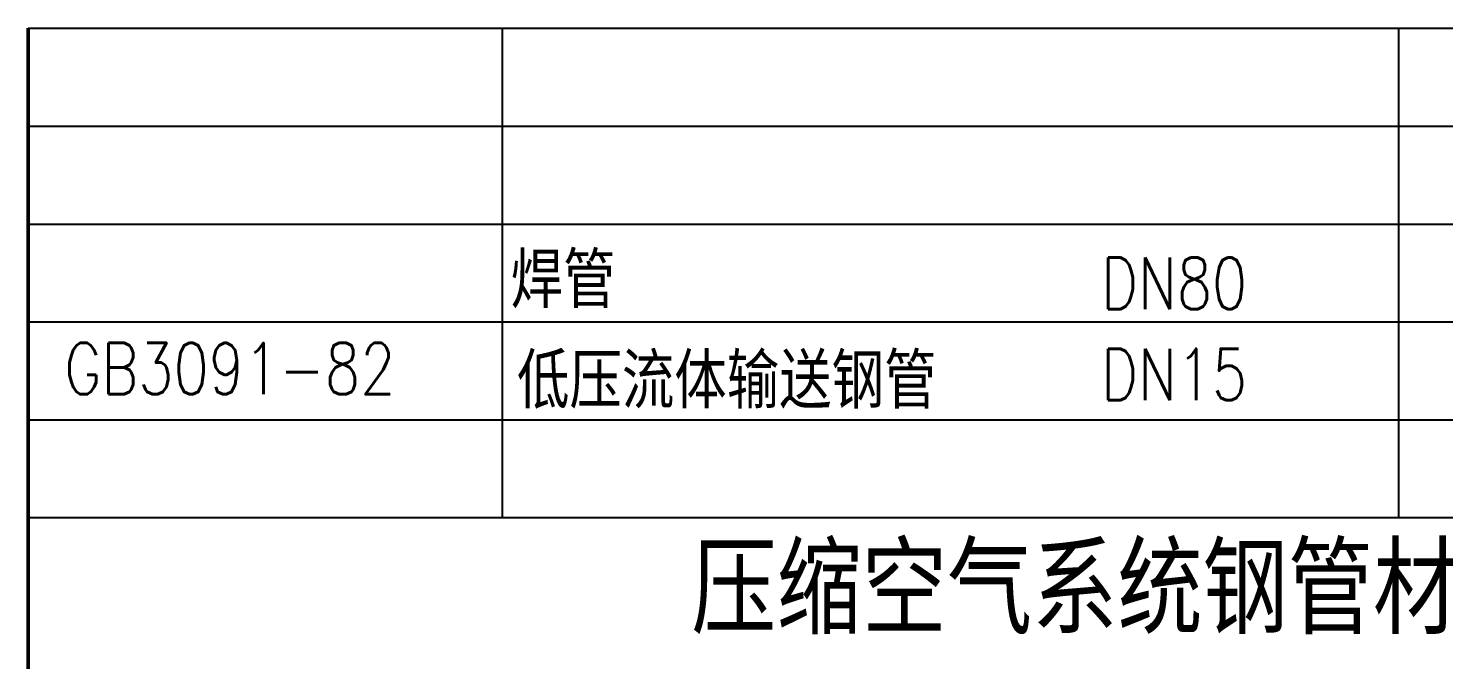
# Model space of a CAD drawing. Extents: x 50270 to 97790, y 5042 to 38642.
# Drawn here: x 82591 to 90308, y 13838 to 17280 of the extents above; entities that cross this region are included whole.
import ezdxf

# ---------------------------------------------------------------- set-up
doc = ezdxf.new("R2010")
doc.units = 0
doc.header["$LTSCALE"] = 800
doc.header["$MEASUREMENT"] = 0
doc.layers.add('SHI', color=7, linetype='CONTINUOUS', lineweight=50)
doc.layers.add('WEN', color=3, linetype='CONTINUOUS')
doc.layers.add('X1', color=4, linetype='CONTINUOUS')
doc.styles.add('HZ0', font='SIMPLEX.shx', dxfattribs={"width": 0.8, "height": 150, "bigfont": 'jd.shx'})
doc.styles.get("Standard").update_dxf_attribs({"font": 'simplex.shx', "width": 0.8, "height": 150, "bigfont": 'jd.shx'})

msp = doc.modelspace()

# ---------------------------------------------------------------- linework, layer by layer
at = {"layer": 'SHI'}
msp.add_line((82591.4, 8722.2), (82591.4, 17280.2), dxfattribs=at)
at = {"layer": 'X1'}
for p, q in [((82591.4, 17280.2), (96996.1, 17280.2)), ((85177.5, 14612.5), (85177.5, 17280.2)), ((90062.8, 14612.5), (90062.8, 17280.2)), ((82591.4, 16746.7), (96996.1, 16746.7)), ((82591.4, 16213.1), (96996.1, 16213.1)), ((82591.4, 15679.6), (96996.1, 15679.6)), ((82591.4, 15146.1), (96996.1, 15146.1)), ((82591.4, 14612.5), (96996.1, 14612.5))]:
    msp.add_line(p, q, dxfattribs=at)

# ---------------------------------------------------------------- texts
at = {"layer": 'WEN', "style": 'HZ0'}
for s, height, p in [('焊管', 300.97, (85221.1, 15755.8)), ('低压流体输送钢管', 300.97, (85255.6, 15207)), ('压缩空气系统钢管材用量表', 489.069, (86206, 13977))]:
    msp.add_text(s, height=height, dxfattribs=at).set_placement(p)
at = {"layer": 'WEN', "width": 0.8}
for s, p in [('DN80', (88439.7, 15749.8)), ('GB3091-82', (82787.7, 15284.9)), ('DN15', (88439.7, 15253.1))]:
    msp.add_text(s, height=280.1, dxfattribs=at).set_placement(p)

doc.saveas('drawing.dxf')
